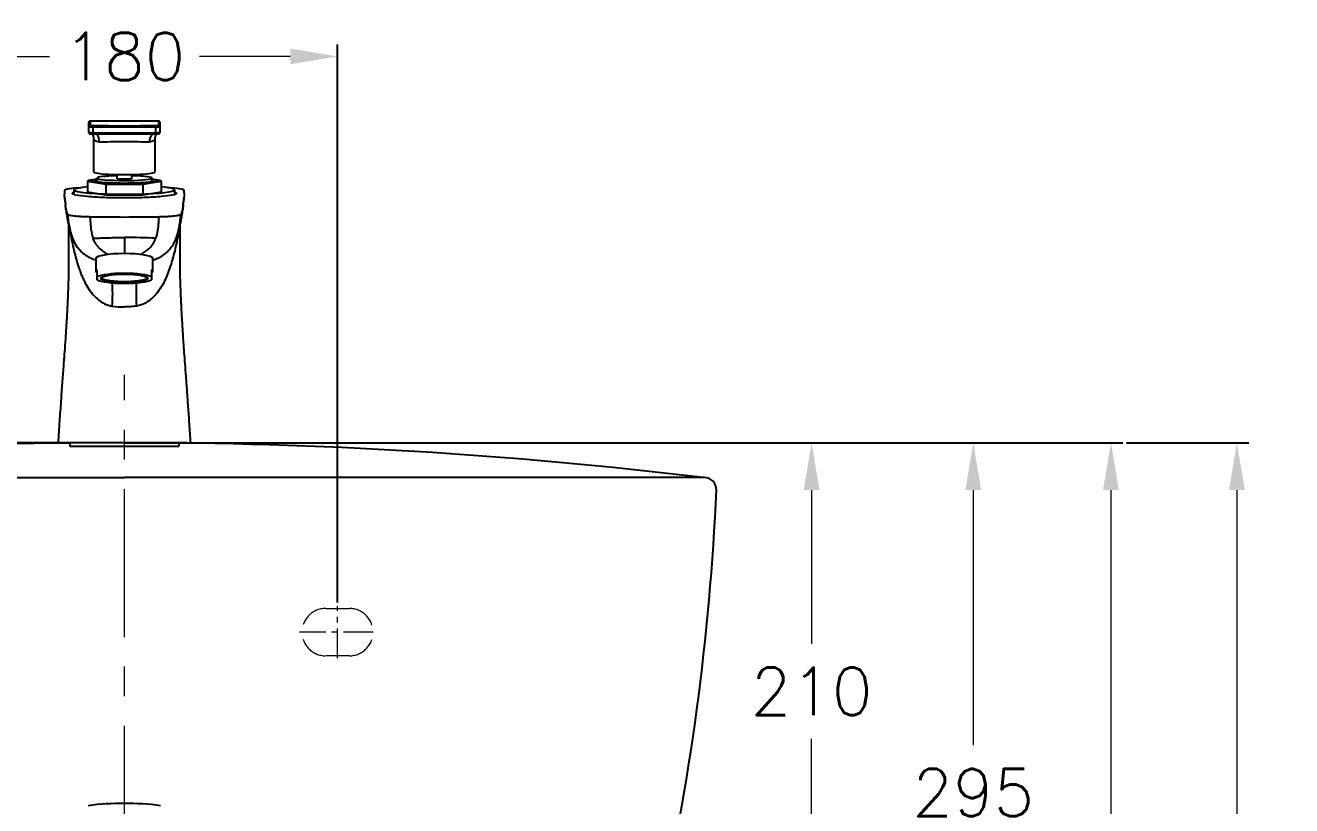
# Model space of a CAD drawing. Header units: inches. Extents: x -7545 to -4445, y -11039 to -8939.
# Drawn here: x -6441 to -5906, y -10193 to -9864 of the extents above; entities that cross this region are included whole.
import ezdxf

# ---------------------------------------------------------------- set-up
doc = ezdxf.new("R2010")
doc.units = ezdxf.units.IN
doc.header["$LTSCALE"] = 50
doc.header["$MEASUREMENT"] = 0
doc.linetypes.add('CENTER', pattern=[2, 1.25, -0.25, 0.25, -0.25])
doc.linetypes.add('HIDDEN', pattern=[0.375, 0.25, -0.125])
for name, color, linetype in [('1', 1, 'Continuous'), ('3', 3, 'Continuous'), ('30', 7, 'Continuous')]:
    doc.layers.add(name, color=color, linetype=linetype)
doc.styles.get("Standard").update_dxf_attribs({"font": 'txt.shx', "bigfont": 'whgtxt.shx'})
doc.dimstyles.get("Standard").update_dxf_attribs({"dimtxt": 20, "dimasz": 20, "dimexe": 5, "dimexo": 1.5, "dimgap": 10, "dimtad": 0, "dimtoh": 1, "dimdec": 0, "dimzin": 0, "dimdsep": 46, "dimtxsty": 'Standard', "dimcen": 0, "dimclrd": 3, "dimclre": 3, "dimclrt": 2, "dimadec": 0, "dimazin": 3, "dimtfac": 1, "dimtdec": 0, "dimtofl": 0, "dimtmove": 0, "dimatfit": 3, "dimfxl": 0, "dimtolj": 1, "dimtzin": 0, "dimlwd": 0, "dimlwe": 25, "dimarcsym": 0})

# ---------------------------------------------------------------- blocks, each defined once
blk = doc.blocks.new('*D17')
at = {"color": 3, "linetype": 'Continuous', "lineweight": 25}
for p, q in [((-6397.69, -10039.89), (-6103.99, -10039.89)), ((-6362.69, -10249.89), (-6103.99, -10249.89))]:
    blk.add_line(p, q, dxfattribs=at)
at = {"color": 3, "linetype": 'Continuous', "lineweight": 0}
for p, q in [((-6108.99, -10059.89), (-6108.99, -10124.89)), ((-6108.99, -10229.89), (-6108.99, -10164.89))]:
    blk.add_line(p, q, dxfattribs=at)
at = {"color": 3}
for points in [[(-6112.33, -10059.89), (-6105.66, -10059.89), (-6108.99, -10039.89)], [(-6112.33, -10229.89), (-6105.66, -10229.89), (-6108.99, -10249.89)]]:
    blk.add_solid(points, dxfattribs=at)
at = {"layer": 'DEFPOINTS', "color": 0}
for p in [(-6399.19, -10039.89), (-6364.19, -10249.89), (-6108.99, -10249.89)]:
    blk.add_point(p, dxfattribs=at)
at = {"color": 2, "insert": (-6108.99, -10144.89), "char_height": 20, "attachment_point": 5}
blk.add_mtext('\\A1;210', dxfattribs=at)
blk = doc.blocks.new('*D19')
at = {"color": 3, "linetype": 'Continuous', "lineweight": 25}
for p, q in [((-6400.76, -10039.89), (-6760.04, -10039.89)), ((-6568.23, -10419.88), (-6760.04, -10419.88))]:
    blk.add_line(p, q, dxfattribs=at)
at = {"color": 3, "linetype": 'Continuous', "lineweight": 0}
for p, q in [((-6755.04, -10059.89), (-6755.04, -10209.89)), ((-6755.04, -10399.88), (-6755.04, -10249.89))]:
    blk.add_line(p, q, dxfattribs=at)
at = {"color": 3}
for points in [[(-6758.38, -10059.89), (-6751.71, -10059.89), (-6755.04, -10039.89)], [(-6758.38, -10399.88), (-6751.71, -10399.88), (-6755.04, -10419.88)]]:
    blk.add_solid(points, dxfattribs=at)
at = {"layer": 'DEFPOINTS', "color": 0}
for p in [(-6399.26, -10039.89), (-6755.04, -10419.88), (-6566.73, -10419.88)]:
    blk.add_point(p, dxfattribs=at)
at = {"color": 2, "insert": (-6755.04, -10229.89), "char_height": 20, "attachment_point": 5}
blk.add_mtext('\\A1;380', dxfattribs=at)
blk = doc.blocks.new('*D21')
at = {"color": 3, "linetype": 'Continuous', "lineweight": 25}
for p, q in [((-5976.04, -10039.89), (-5924.35, -10039.89)), ((-5976.04, -10800.24), (-5924.35, -10800.24))]:
    blk.add_line(p, q, dxfattribs=at)
at = {"color": 3, "linetype": 'Continuous', "lineweight": 0}
for p, q in [((-5929.35, -10059.89), (-5929.35, -10376.68)), ((-5929.35, -10780.24), (-5929.35, -10416.68))]:
    blk.add_line(p, q, dxfattribs=at)
at = {"color": 3}
for points in [[(-5932.68, -10059.89), (-5926.02, -10059.89), (-5929.35, -10039.89)], [(-5932.68, -10780.24), (-5926.02, -10780.24), (-5929.35, -10800.24)]]:
    blk.add_solid(points, dxfattribs=at)
at = {"layer": 'DEFPOINTS', "color": 0}
for p in [(-5977.54, -10039.89), (-5977.54, -10800.24), (-5929.35, -10800.24)]:
    blk.add_point(p, dxfattribs=at)
at = {"color": 2, "insert": (-5929.35, -10396.68), "char_height": 20, "attachment_point": 5}
blk.add_mtext('\\A1;760', dxfattribs=at)
blk = doc.blocks.new('*D22')
at = {"color": 3, "linetype": 'Continuous', "lineweight": 25}
for p, q in [((-6397.69, -10039.89), (-5977.54, -10039.89)), ((-6372.95, -10395.32), (-5977.54, -10395.32))]:
    blk.add_line(p, q, dxfattribs=at)
at = {"color": 3, "linetype": 'Continuous', "lineweight": 0}
for p, q in [((-5982.54, -10059.89), (-5982.54, -10217.61)), ((-5982.54, -10375.32), (-5982.54, -10257.61))]:
    blk.add_line(p, q, dxfattribs=at)
at = {"color": 3}
for points in [[(-5985.87, -10059.89), (-5979.2, -10059.89), (-5982.54, -10039.89)], [(-5985.87, -10375.32), (-5979.2, -10375.32), (-5982.54, -10395.32)]]:
    blk.add_solid(points, dxfattribs=at)
at = {"layer": 'DEFPOINTS', "color": 0}
for p in [(-6399.19, -10039.89), (-6374.45, -10395.32), (-5982.54, -10395.32)]:
    blk.add_point(p, dxfattribs=at)
at = {"color": 2, "insert": (-5982.54, -10237.61), "char_height": 20, "attachment_point": 5}
blk.add_mtext('\\A1;355', dxfattribs=at)
blk = doc.blocks.new('*D24')
at = {"color": 3, "linetype": 'Continuous', "lineweight": 25}
for p, q in [((-6397.74, -10039.89), (-6035.69, -10039.89)), ((-6287.76, -10335.39), (-6035.69, -10335.39))]:
    blk.add_line(p, q, dxfattribs=at)
at = {"color": 3, "linetype": 'Continuous', "lineweight": 0}
for p, q in [((-6040.69, -10059.89), (-6040.69, -10167.64)), ((-6040.69, -10315.39), (-6040.69, -10207.64))]:
    blk.add_line(p, q, dxfattribs=at)
at = {"color": 3}
for points in [[(-6044.02, -10059.89), (-6037.36, -10059.89), (-6040.69, -10039.89)], [(-6044.02, -10315.39), (-6037.36, -10315.39), (-6040.69, -10335.39)]]:
    blk.add_solid(points, dxfattribs=at)
at = {"layer": 'DEFPOINTS', "color": 0}
for p in [(-6399.24, -10039.89), (-6289.26, -10335.39), (-6040.69, -10335.39)]:
    blk.add_point(p, dxfattribs=at)
at = {"color": 2, "insert": (-6040.69, -10187.64), "char_height": 20, "attachment_point": 5}
blk.add_mtext('\\A1;295', dxfattribs=at)
blk = doc.blocks.new('*D26')
at = {"color": 3, "linetype": 'Continuous', "lineweight": 25}
for p, q in [((-6489.23, -10107.39), (-6489.23, -9871.76)), ((-6309.23, -10107.39), (-6309.23, -9871.76))]:
    blk.add_line(p, q, dxfattribs=at)
at = {"color": 3, "linetype": 'Continuous', "lineweight": 0}
for p, q in [((-6469.23, -9876.76), (-6430.89, -9876.76)), ((-6329.23, -9876.76), (-6367.56, -9876.76))]:
    blk.add_line(p, q, dxfattribs=at)
at = {"color": 3}
for points in [[(-6469.23, -9873.43), (-6469.23, -9880.09), (-6489.23, -9876.76)], [(-6329.23, -9873.43), (-6329.23, -9880.09), (-6309.23, -9876.76)]]:
    blk.add_solid(points, dxfattribs=at)
at = {"layer": 'DEFPOINTS', "color": 0}
for p in [(-6309.23, -9876.76), (-6489.23, -10108.89), (-6309.23, -10108.89)]:
    blk.add_point(p, dxfattribs=at)
at = {"color": 2, "insert": (-6399.23, -9876.76), "char_height": 20, "attachment_point": 5}
blk.add_mtext('\\A1;180', dxfattribs=at)
blk = doc.blocks.new('*D27')
at = {"color": 3, "linetype": 'Continuous', "lineweight": 0}
for p, q in [((-6685.46, -10019.89), (-6685.46, -9999.89)), ((-6685.46, -10139.89), (-6685.46, -10159.89))]:
    blk.add_line(p, q, dxfattribs=at)
at = {"color": 3, "linetype": 'Continuous', "lineweight": 25}
for p, q in [((-6400.69, -10039.89), (-6690.46, -10039.89)), ((-6505.73, -10119.89), (-6690.46, -10119.89))]:
    blk.add_line(p, q, dxfattribs=at)
at = {"color": 3}
for points in [[(-6688.79, -10019.89), (-6682.12, -10019.89), (-6685.46, -10039.89)], [(-6688.79, -10139.89), (-6682.12, -10139.89), (-6685.46, -10119.89)]]:
    blk.add_solid(points, dxfattribs=at)
at = {"layer": 'DEFPOINTS', "color": 0}
for p in [(-6399.19, -10039.89), (-6685.46, -10119.89), (-6504.23, -10119.89)]:
    blk.add_point(p, dxfattribs=at)
at = {"color": 2, "insert": (-6685.46, -10079.89), "char_height": 20, "attachment_point": 5}
blk.add_mtext('\\A1;80', dxfattribs=at)

msp = doc.modelspace()

# ---------------------------------------------------------------- linework, layer by layer
at = {"ltscale": 0.5}
for p, q in [((-6372.78, -10039.89), (-6425.74, -10039.89)), ((-6422.33, -10039.89), (-6422.33, -10041.37)), ((-6376.19, -10039.89), (-6422.33, -10039.89)), ((-6376.19, -10039.89), (-6376.19, -10041.37))]:
    msp.add_line(p, q, dxfattribs=at)
at = {"color": 7, "linetype": 'HIDDEN'}
msp.add_line((-6416.74, -10039.89), (-6416.74, -10039.89), dxfattribs=at)
msp.add_arc((-6154.2, -10059.64), 5, 357.5215, 90)
at = {"layer": '1', "color": 7, "linetype": 'Continuous'}
for p, q in [((-6414.26, -9906.42), (-6414.26, -9904.67)), ((-6413.76, -9904.17), (-6413.76, -9905.92)), ((-6384.76, -9905.92), (-6384.76, -9904.17)), ((-6384.26, -9904.67), (-6384.26, -9906.42)), ((-6414.26, -9908.92), (-6414.26, -9906.42)), ((-6412.59, -9906.47), (-6412.59, -9908.97)), ((-6385.94, -9908.97), (-6385.94, -9906.47)), ((-6384.26, -9906.42), (-6384.26, -9908.92)), ((-6412.26, -9911.78), (-6412.26, -9925.54)), ((-6386.26, -9925.54), (-6386.26, -9911.77)), ((-6402.36, -9928.43), (-6402.36, -9926.64)), ((-6396.16, -9928.43), (-6396.16, -9926.64)), ((-6407.06, -9930.82), (-6414.85, -9929.64)), ((-6414.85, -9929.64), (-6414.85, -9934.13)), ((-6410.91, -9928.63), (-6414.37, -9929.15)), ((-6410.91, -9928.64), (-6414.27, -9929.15)), ((-6414.27, -9929.15), (-6406.77, -9930.28)), ((-6410.91, -9928.15), (-6410.91, -9929.49)), ((-6391.47, -9930.82), (-6407.06, -9930.82)), ((-6407.06, -9930.82), (-6407.06, -9935.3)), ((-6406.77, -9930.28), (-6391.76, -9930.28)), ((-6402.36, -9928.43), (-6396.16, -9928.43)), ((-6391.76, -9930.28), (-6384.25, -9929.15)), ((-6383.68, -9929.64), (-6391.47, -9930.82)), ((-6391.47, -9930.82), (-6391.47, -9935.3)), ((-6387.61, -9929.49), (-6387.61, -9928.15)), ((-6384.15, -9929.15), (-6387.61, -9928.63)), ((-6384.25, -9929.15), (-6387.61, -9928.64)), ((-6383.68, -9929.64), (-6383.68, -9934.13)), ((-6420.56, -9933.13), (-6420.56, -9935.09)), ((-6407.06, -9935.3), (-6414.85, -9934.13)), ((-6391.47, -9935.3), (-6407.06, -9935.3)), ((-6383.68, -9934.13), (-6391.47, -9935.3)), ((-6377.96, -9935.09), (-6377.96, -9933.13)), ((-6399.26, -9953.24), (-6399.26, -9960.02)), ((-6411.26, -9962.11), (-6411.26, -9967.53)), ((-6387.26, -9967.53), (-6387.26, -9962.11)), ((-6410.76, -9969.88), (-6410.76, -9966.93)), ((-6410.76, -9971.07), (-6410.76, -9969.88)), ((-6408.76, -9969.94), (-6408.76, -9970.29)), ((-6389.76, -9970.29), (-6389.76, -9969.94)), ((-6387.76, -9966.93), (-6387.76, -9969.88)), ((-6387.76, -9969.88), (-6387.76, -9971.07)), ((-6422.33, -10041.37), (-6376.19, -10041.37))]:
    msp.add_line(p, q, dxfattribs=at)
at = {"layer": '1', "color": 1, "linetype": 'CENTER', "lineweight": 0}
msp.add_line((-6399.23, -10521.95), (-6399.23, -10011.23), dxfattribs=at)
at = {"layer": '1', "color": 7, "linetype": 'ByBlock'}
for p in [(-6644.26, -10054.64), (-6154.2, -10054.64)]:
    msp.add_line(p, (-6399.23, -10054.64), dxfattribs=at)
at = {"layer": '1', "color": 1, "linetype": 'CENTER', "lineweight": 0, "ltscale": 0.2}
for p, q in [((-6309.23, -10130.89), (-6309.23, -10108.89)), ((-6294.23, -10119.89), (-6325.23, -10119.89))]:
    msp.add_line(p, q, dxfattribs=at)
at = {"layer": '1', "color": 7, "linetype": 'HIDDEN', "lineweight": 0}
msp.add_lwpolyline([(-6314.23, -10129.89, -1), (-6314.23, -10109.89), (-6304.23, -10109.89, -1), (-6304.23, -10129.89)], format="xyb", close=True, dxfattribs=at)
at = {"layer": '1', "color": 7, "linetype": 'ByBlock'}
for centre, radius, start, end in [((-6399.22, -12073.86), 2033.97, 90.00028, 96.90418), ((-6399.24, -12073.86), 2033.97, 83.09582, 89.99972), ((-7168.21, -10015.75), 1019.97, 336.65773, 357.52148)]:
    msp.add_arc(centre, radius, start, end, dxfattribs=at)
at = {"layer": '1', "color": 7, "linetype": 'Continuous'}
for centre, major_axis, ratio, start_param, end_param in [((-6413.76, -9904.67), (0.5, 0), 0.999848, 1.570796, 3.141593), ((-6413.76, -9906.42), (0.5, 0), 0.999848, 1.570796, 3.141593), ((-6411.26, -9904.17), (-2.5, 0), 0.017452, 5.171113, 6.283185), ((-6411.26, -9905.92), (-2.5, 0), 0.017452, 0, 0.265055), ((-6411.26, -9905.92), (-2.5, 0), 0.017452, 0.265055, 1.112072), ((-6412.37, -9906.46), (0.004, 0.5), 0.442737, 0.019465, 1.590262), ((-6399.26, -9904.59), (-29.6, 0), 0.017452, 4.253665, 5.171113), ((-6399.26, -9905.5), (-29.6, 0), 0.017452, 1.112072, 2.02952), ((-6387.26, -9904.17), (-2.5, 0), 0.017452, 3.919314, 4.253665), ((-6387.26, -9905.92), (-2.5, 0), 0.017452, 2.02952, 2.733358), ((-6386.16, -9906.46), (-0.004, 0.5), 0.442737, 4.692924, 6.26372), ((-6387.26, -9904.17), (-2.5, 0), 0.017452, 3.141593, 3.919313), ((-6387.26, -9905.92), (-2.5, 0), 0.017452, 2.733358, 3.141593), ((-6384.76, -9904.67), (0.5, 0), 0.999848, 0, 1.570796), ((-6384.76, -9906.42), (0.5, 0), 0.999848, 0, 1.570796), ((-6411.26, -9906.42), (3, 0), 0.017452, 3.141593, 4.253665), ((-6411.26, -9908.92), (-3, 0), 0.017452, 0, 1.112072), ((-6411.26, -9909.42), (2.5, 0), 0.017452, 3.834987, 4.253665), ((-6399.26, -9906), (30.1, 0), 0.017452, 4.253665, 5.171113), ((-6399.26, -9908.5), (-30.1, 0), 0.017452, 1.112072, 2.02952), ((-6412.37, -9908.96), (0.004, 0.5), 0.442737, 1.590262, 3.161058), ((-6399.26, -9909), (29.6, 0), 0.017452, 4.253665, 5.171113), ((-6413.76, -9913.19), (-0.12, -5), 0.806122, 1.641637, 2.430357), ((-6384.76, -9913.19), (0.12, -5), 0.806122, 3.852828, 4.641548), ((-6386.16, -9908.96), (-0.004, 0.5), 0.442737, 3.122127, 4.692924), ((-6387.26, -9909.42), (2.5, 0), 0.017452, 5.171113, 5.500686), ((-6387.26, -9906.42), (3, 0), 0.017452, 5.171113, 6.283185), ((-6387.26, -9908.92), (-3, 0), 0.017452, 2.02952, 3.141593), ((-6399.26, -9913.01), (13, 0), 0.009298, 0.634184, 2.507409), ((-6399.26, -9925.54), (-13, 0), 0.087156, 0, 3.141593), ((-6399.26, -9928.15), (-11.65, 0), 0.087156, 4.981682, 6.283185), ((-6399.26, -9928.15), (-11.65, 0), 0.087156, 1.570796, 4.443096), ((-6399.26, -9933.13), (21.3, 0), 0.087156, 2.39193, 6.283185), ((-6414.27, -9929.64), (0.577, 0), 0.86273, 1.570796, 3.141593), ((-6399.26, -9929.15), (12.3, 0), 0.087156, 2.815063, 6.283185), ((-6399.26, -9929.45), (-12, 0), 0.087156, 6.040988, 6.228796), ((-6399.26, -9928.15), (-11.65, 0), 0.087156, 0, 1.570796), ((-6406.77, -9930.78), (0.037, 0.5), 0.572989, 0.130245, 1.701041), ((-6391.76, -9930.78), (-0.037, 0.5), 0.572989, 4.582144, 6.15294), ((-6399.26, -9929.15), (12.3, 0), 0.087156, 0, 0.326529), ((-6399.26, -9929.45), (-12, 0), 0.087156, 3.195982, 3.38379), ((-6384.25, -9929.64), (0.577, 0), 0.86273, 0, 1.570796), ((-6399.26, -9933.13), (21.3, 0), 0.087156, 0, 0.749663), ((-6399.26, -9962.11), (-12, 0), 0.173648, 4.712389, 6.283185), ((-6399.26, -9962.11), (-12, 0), 0.173648, 3.141593, 4.712389), ((-6399.26, -9967.53), (12, 0), 0.173648, 2.851906, 3.43128), ((-6399.26, -9970.48), (-12, 0), 0.173648, 3.43128, 5.993498), ((-6399.26, -9967.53), (12, 0), 0.173648, 5.993498, 6.572872), ((-6399.26, -9970.48), (-12, 0), 0.173648, 0.289687, 2.851906), ((-6408.94, -9983.67), (1.64, 21.44), 0.207191, 4.797039, 5.283559), ((-6389.59, -9983.67), (-1.64, 21.44), 0.207191, 0.999627, 1.486147)]:
    msp.add_ellipse(centre, major_axis=major_axis, ratio=ratio, start_param=start_param, end_param=end_param, dxfattribs=at)
msp.add_ellipse((-6399.26, -9970.48), major_axis=(-10, 0), ratio=0.173648, dxfattribs=at)
for points, knots in [([(-6412.38, -9904.13), (-6412.48, -9904.13), (-6412.79, -9904.13), (-6413.23, -9904.14), (-6413.61, -9904.15), (-6413.74, -9904.16), (-6413.86, -9904.17), (-6413.96, -9904.2), (-6414.06, -9904.26), (-6414.17, -9904.35), (-6414.25, -9904.5), (-6414.26, -9904.61), (-6414.26, -9904.67)], [0, 0, 0, 0, 0.108226, 0.316181, 0.52549, 0.739768, 0.793572, 0.819277, 0.855693, 0.89949, 0.950319, 1, 1, 1, 1]), ([(-6384.26, -9904.67), (-6384.26, -9904.6), (-6384.29, -9904.49), (-6384.36, -9904.36), (-6384.45, -9904.27), (-6384.54, -9904.21), (-6384.61, -9904.19), (-6384.66, -9904.17), (-6384.71, -9904.17), (-6384.77, -9904.16), (-6384.89, -9904.15), (-6385.12, -9904.14), (-6385.38, -9904.14), (-6385.49, -9904.14)], [0, 0, 0, 0, 0.074842, 0.134006, 0.183608, 0.225831, 0.26003, 0.288049, 0.320705, 0.37932, 0.552306, 0.821668, 1, 1, 1, 1]), ([(-6414.26, -9908.92), (-6414.26, -9908.98), (-6414.24, -9909.09), (-6414.16, -9909.23), (-6414.08, -9909.32), (-6413.99, -9909.37), (-6413.92, -9909.4), (-6413.87, -9909.41), (-6413.82, -9909.42), (-6413.76, -9909.43), (-6413.64, -9909.43), (-6413.45, -9909.44), (-6413.24, -9909.45), (-6413.18, -9909.45)], [0, 0, 0, 0, 0.081689, 0.146265, 0.200405, 0.24649, 0.283818, 0.3144, 0.350044, 0.414021, 0.602832, 0.896836, 1, 1, 1, 1]), ([(-6412.83, -9909.45), (-6412.74, -9909.61), (-6412.56, -9910), (-6412.36, -9910.68), (-6412.26, -9911.3), (-6412.27, -9911.68), (-6412.28, -9911.78)], [0, 0, 0, 0, 0.23028, 0.538782, 0.874549, 1, 1, 1, 1]), ([(-6386.25, -9911.77), (-6386.26, -9911.67), (-6386.27, -9911.34), (-6386.18, -9910.8), (-6386.02, -9910.16), (-6385.84, -9909.72), (-6385.73, -9909.5), (-6385.7, -9909.45)], [0, 0, 0, 0, 0.112512, 0.408135, 0.679944, 0.928861, 1, 1, 1, 1]), ([(-6385.5, -9909.45), (-6385.44, -9909.45), (-6385.21, -9909.45), (-6384.92, -9909.44), (-6384.78, -9909.43), (-6384.67, -9909.41), (-6384.57, -9909.38), (-6384.47, -9909.33), (-6384.36, -9909.23), (-6384.28, -9909.09), (-6384.26, -9908.98), (-6384.26, -9908.92)], [0, 0, 0, 0, 0.092607, 0.370349, 0.654685, 0.72608, 0.76019, 0.808512, 0.866628, 0.934075, 1, 1, 1, 1]), ([(-6409.74, -9912.93), (-6410.57, -9912.95), (-6411.21, -9912.61), (-6412.05, -9912), (-6412.26, -9911.74), (-6412.26, -9911.75)], [0, 0, 0, 0, 0.50736, 0.50736, 1, 1, 1, 1]), ([(-6386.26, -9911.75), (-6386.26, -9911.74), (-6386.48, -9912), (-6387.32, -9912.61), (-6387.96, -9912.95), (-6388.79, -9912.93)], [0, 0, 0, 0, 0.492764, 0.492764, 1, 1, 1, 1]), ([(-6424.31, -9933.11), (-6424.27, -9932.9), (-6423.72, -9932.7), (-6421.3, -9932.37), (-6419.56, -9932.25), (-6417.51, -9932.19)], [0, 0, 0, 0, 0.518457, 0.518457, 1, 1, 1, 1]), ([(-6380.97, -9932.19), (-6378.94, -9932.25), (-6377.2, -9932.37), (-6374.81, -9932.7), (-6374.26, -9932.9), (-6374.22, -9933.11)], [0, 0, 0, 0, 0.479538, 0.479538, 1, 1, 1, 1]), ([(-6424.01, -9938.74), (-6424.05, -9938.59), (-6424.26, -9937.82), (-6424.5, -9936.42), (-6424.52, -9934.69), (-6424.39, -9933.58), (-6424.31, -9933.11)], [0, 0, 0, 0, 0.075728, 0.411101, 0.746475, 1, 1, 1, 1]), ([(-6424.47, -9936.18), (-6424.41, -9936.93), (-6424.3, -9938.05), (-6424.16, -9939.19), (-6424.1, -9939.57)], [0, 0, 0, 0, 0.67046, 1, 1, 1, 1]), ([(-6377.95, -9934.15), (-6377.5, -9934.3), (-6376.89, -9934.71), (-6378.44, -9935.37), (-6383.29, -9936.01), (-6390.64, -9936.43), (-6399.26, -9936.59), (-6407.89, -9936.43), (-6415.24, -9936.01), (-6420.08, -9935.37), (-6421.64, -9934.71), (-6421.03, -9934.3), (-6420.58, -9934.15)], [0, 0, 0, 0, 0.068268, 0.176201, 0.284134, 0.392067, 0.5, 0.607933, 0.715866, 0.823799, 0.931732, 1, 1, 1, 1]), ([(-6374.22, -9933.11), (-6374.14, -9933.58), (-6374, -9934.69), (-6374.03, -9936.42), (-6374.27, -9937.82), (-6374.47, -9938.59), (-6374.51, -9938.74)], [0, 0, 0, 0, 0.253525, 0.588899, 0.924272, 1, 1, 1, 1]), ([(-6374.43, -9939.6), (-6374.42, -9939.52), (-6374.27, -9938.44), (-6374.15, -9937.34), (-6374.07, -9936.29)], [0, 0, 0, 0, 0.06658, 1, 1, 1, 1]), ([(-6423.11, -9943.57), (-6423.33, -9943.06), (-6423.74, -9941.92), (-6424.01, -9940.66), (-6424.11, -9939.91), (-6424.12, -9939.79)], [0, 0, 0, 0, 0.40612, 0.905778, 1, 1, 1, 1]), ([(-6424.09, -9939.44), (-6424.08, -9939.38), (-6424.06, -9939.32), (-6424.02, -9939.18), (-6424, -9939.06), (-6423.99, -9938.95), (-6423.99, -9938.92)], [0, 0, 0, 0, 0.340221, 0.340221, 0.852893, 1, 1, 1, 1]), ([(-6423.97, -9941.38), (-6423.92, -9941.82), (-6423.81, -9942.66), (-6423.64, -9943.84), (-6423.47, -9944.83), (-6423.32, -9945.6), (-6423.16, -9946.39), (-6422.97, -9947.28), (-6422.74, -9948.27), (-6422.47, -9949.31), (-6422.18, -9950.4), (-6421.8, -9951.66), (-6421.5, -9952.61), (-6421.31, -9953.13), (-6421.29, -9953.18)], [0, 0, 0, 0, 0.110438, 0.210547, 0.292386, 0.355939, 0.401208, 0.479318, 0.568999, 0.645502, 0.739208, 0.852863, 0.986475, 1, 1, 1, 1]), ([(-6413.8, -9944.58), (-6414.13, -9944.57), (-6414.77, -9944.56), (-6416.02, -9944.52), (-6417.5, -9944.45), (-6419.09, -9944.34), (-6420.46, -9944.22), (-6421.57, -9944.07), (-6422.4, -9943.91), (-6422.94, -9943.74), (-6423.09, -9943.63), (-6423.11, -9943.57)], [0, 0, 0, 0, 0.0625, 0.125, 0.25, 0.375001, 0.500001, 0.625002, 0.750002, 0.875003, 1, 1, 1, 1]), ([(-6421.34, -9952.94), (-6421.47, -9952.51), (-6421.72, -9951.68), (-6422.18, -9949.92), (-6422.65, -9947.69), (-6422.97, -9945.4), (-6423.08, -9944.02), (-6423.11, -9943.57)], [0, 0, 0, 0, 0.14272, 0.277459, 0.56627, 0.857684, 1, 1, 1, 1]), ([(-6375.41, -9943.57), (-6375.44, -9943.63), (-6375.59, -9943.74), (-6376.12, -9943.91), (-6376.95, -9944.07), (-6378.07, -9944.22), (-6379.43, -9944.34), (-6381.03, -9944.45), (-6382.51, -9944.52), (-6383.76, -9944.56), (-6384.4, -9944.57), (-6384.73, -9944.58)], [0, 0, 0, 0, 0.124998, 0.249999, 0.374999, 0.499999, 0.625, 0.75, 0.875, 0.9375, 1, 1, 1, 1]), ([(-6377.23, -9953.17), (-6377.16, -9952.97), (-6376.99, -9952.48), (-6376.78, -9951.81), (-6376.6, -9951.21), (-6376.47, -9950.78), (-6376.36, -9950.41), (-6376.26, -9950.05), (-6376.16, -9949.69), (-6376.06, -9949.33), (-6375.97, -9948.97), (-6375.87, -9948.6), (-6375.76, -9948.14), (-6375.61, -9947.51), (-6375.42, -9946.67), (-6375.21, -9945.62), (-6374.98, -9944.36), (-6374.75, -9942.93), (-6374.62, -9941.91), (-6374.56, -9941.39)], [0, 0, 0, 0, 0.055751, 0.13547, 0.18465, 0.221682, 0.255431, 0.288313, 0.32033, 0.351482, 0.381769, 0.411195, 0.445427, 0.496414, 0.564529, 0.64976, 0.752091, 0.871498, 1, 1, 1, 1]), ([(-6377.19, -9952.94), (-6377.16, -9952.85), (-6377.1, -9952.68), (-6376.99, -9952.31), (-6376.8, -9951.64), (-6376.54, -9950.67), (-6376.26, -9949.5), (-6376.02, -9948.33), (-6375.82, -9947.14), (-6375.67, -9946.15), (-6375.58, -9945.36), (-6375.49, -9944.57), (-6375.44, -9943.97), (-6375.41, -9943.57)], [0, 0, 0, 0, 0.02861, 0.059945, 0.122615, 0.247956, 0.373297, 0.498637, 0.623978, 0.749319, 0.811989, 0.874659, 1, 1, 1, 1]), ([(-6374.41, -9939.79), (-6374.42, -9939.91), (-6374.51, -9940.66), (-6374.79, -9941.92), (-6375.2, -9943.06), (-6375.41, -9943.57)], [0, 0, 0, 0, 0.094222, 0.59388, 1, 1, 1, 1]), ([(-6374.54, -9938.92), (-6374.54, -9938.95), (-6374.53, -9939.06), (-6374.5, -9939.18), (-6374.47, -9939.32), (-6374.45, -9939.38), (-6374.44, -9939.44)], [0, 0, 0, 0, 0.147305, 0.660784, 0.660784, 1, 1, 1, 1]), ([(-6422.83, -9947.86), (-6422.83, -9948.93), (-6422.83, -9951.59), (-6422.82, -9955.69), (-6422.81, -9959.98), (-6422.8, -9963.78), (-6422.81, -9967.09), (-6422.87, -9969.89), (-6422.95, -9972.19), (-6423.01, -9974), (-6423.06, -9975.33), (-6423.1, -9976.29), (-6423.13, -9977.05), (-6423.16, -9977.8), (-6423.19, -9978.67), (-6423.25, -9979.86), (-6423.33, -9981.65), (-6423.46, -9984.17), (-6423.64, -9987.5), (-6423.89, -9991.55), (-6424.2, -9996.32), (-6424.58, -10001.82), (-6425.04, -10008.03), (-6425.56, -10014.97), (-6426.12, -10022.63), (-6426.68, -10031.02), (-6427.07, -10036.85), (-6427.26, -10039.89)], [0, 0, 0, 0, 0.034738, 0.086756, 0.133386, 0.174623, 0.210463, 0.240905, 0.265945, 0.285582, 0.299815, 0.309118, 0.317083, 0.324452, 0.333438, 0.345611, 0.36323, 0.391561, 0.427736, 0.471759, 0.523632, 0.58336, 0.650949, 0.726402, 0.809723, 0.90092, 1, 1, 1, 1]), ([(-6422.52, -9948.75), (-6422.39, -9949.62), (-6422.23, -9950.64), (-6421.84, -9952.8), (-6421.62, -9953.96), (-6420.88, -9957.49), (-6420.29, -9959.96), (-6419.59, -9962.43)], [0, 0, 0, 0, 0.245828, 0.245828, 0.497219, 0.497219, 1, 1, 1, 1]), ([(-6413.8, -9944.58), (-6413.77, -9944.97), (-6413.71, -9945.74), (-6413.62, -9947.26), (-6413.46, -9949.15), (-6413.17, -9951.03), (-6412.82, -9952.5), (-6412.59, -9953.22), (-6412.48, -9953.57)], [0, 0, 0, 0, 0.125141, 0.250269, 0.500039, 0.749324, 0.878915, 1, 1, 1, 1]), ([(-6384.73, -9944.58), (-6384.75, -9944.86), (-6384.78, -9945.28), (-6384.82, -9945.85), (-6384.86, -9946.41), (-6384.9, -9947.11), (-6384.97, -9947.94), (-6385.04, -9948.77), (-6385.14, -9949.59), (-6385.24, -9950.28), (-6385.33, -9950.76), (-6385.38, -9951.03), (-6385.42, -9951.23), (-6385.46, -9951.43), (-6385.52, -9951.7), (-6385.63, -9952.17), (-6385.77, -9952.71), (-6385.91, -9953.17), (-6385.99, -9953.41), (-6386.03, -9953.52), (-6386.04, -9953.57)], [0, 0, 0, 0, 0.091545, 0.137318, 0.18309, 0.274635, 0.36618, 0.457725, 0.549271, 0.640816, 0.686588, 0.709474, 0.732361, 0.755247, 0.778133, 0.823906, 0.915451, 0.961223, 0.98411, 1, 1, 1, 1]), ([(-6371.26, -10039.89), (-6371.44, -10037.25), (-6371.77, -10032.18), (-6372.25, -10024.89), (-6372.73, -10018.22), (-6373.18, -10012.17), (-6373.58, -10006.74), (-6373.93, -10001.94), (-6374.23, -9997.76), (-6374.47, -9994.19), (-6374.65, -9991.43), (-6374.77, -9989.36), (-6374.86, -9987.91), (-6374.92, -9986.81), (-6374.97, -9985.93), (-6375.02, -9985.07), (-6375.08, -9984.01), (-6375.15, -9982.64), (-6375.23, -9980.86), (-6375.34, -9978.57), (-6375.46, -9975.68), (-6375.58, -9972.18), (-6375.71, -9968.08), (-6375.73, -9963.36), (-6375.71, -9958.04), (-6375.7, -9952.81), (-6375.7, -9949.35), (-6375.7, -9947.87)], [0, 0, 0, 0, 0.086087, 0.165395, 0.237929, 0.303697, 0.3627, 0.414941, 0.460425, 0.499154, 0.531131, 0.550684, 0.566441, 0.578402, 0.586568, 0.59503, 0.606534, 0.621209, 0.639663, 0.664445, 0.695834, 0.733829, 0.778426, 0.82962, 0.887409, 0.951784, 1, 1, 1, 1]), ([(-6419, -9957.47), (-6419.09, -9957.35), (-6419.61, -9956.65), (-6420.5, -9955.23), (-6421.06, -9953.7), (-6421.34, -9952.94)], [0, 0, 0, 0, 0.098599, 0.553688, 1, 1, 1, 1]), ([(-6421.34, -9952.94), (-6421.34, -9952.94), (-6421.34, -9952.94), (-6421.34, -9952.94), (-6421.34, -9952.94), (-6421.34, -9952.94), (-6421.34, -9952.95), (-6421.34, -9952.95), (-6421.34, -9952.96), (-6421.34, -9952.98), (-6421.33, -9953.03), (-6421.32, -9953.1), (-6421.3, -9953.16), (-6421.29, -9953.19)], [0, 0, 0, 0, 0.001197, 0.002394, 0.004787, 0.009575, 0.019149, 0.038299, 0.076597, 0.153194, 0.306385, 0.612761, 1, 1, 1, 1]), ([(-6421.28, -9953.21), (-6421.04, -9953.94), (-6420.39, -9955.36), (-6419.59, -9956.82), (-6419.01, -9957.46), (-6419, -9957.47)], [0, 0, 0, 0, 0.489812, 0.988642, 1, 1, 1, 1]), ([(-6412.48, -9953.57), (-6411.57, -9953.53), (-6409.76, -9953.45), (-6407.03, -9953.36), (-6404.37, -9953.29), (-6401.79, -9953.25), (-6400.09, -9953.24), (-6399.26, -9953.24)], [0, 0, 0, 0, 0.213571, 0.420827, 0.621286, 0.814487, 1, 1, 1, 1]), ([(-6406.09, -9960.46), (-6406.29, -9960.35), (-6406.71, -9960.11), (-6407.36, -9959.72), (-6408.02, -9959.27), (-6408.66, -9958.79), (-6409.17, -9958.36), (-6409.56, -9958), (-6409.85, -9957.72), (-6410.12, -9957.43), (-6410.39, -9957.13), (-6410.65, -9956.82), (-6410.99, -9956.39), (-6411.38, -9955.84), (-6411.8, -9955.14), (-6412.17, -9954.4), (-6412.38, -9953.87), (-6412.48, -9953.59), (-6412.48, -9953.57)], [0, 0, 0, 0, 0.07144, 0.155272, 0.239104, 0.322936, 0.406768, 0.448684, 0.4906, 0.532517, 0.574433, 0.616349, 0.658265, 0.742097, 0.825929, 0.909761, 0.993593, 1, 1, 1, 1]), ([(-6392.36, -9960.41), (-6392.07, -9960.25), (-6390.57, -9959.4), (-6388.63, -9957.87), (-6387.13, -9955.86), (-6386.43, -9954.59), (-6386.17, -9953.9), (-6386.04, -9953.57)], [0, 0, 0, 0, 0.105835, 0.552131, 0.775261, 0.890128, 1, 1, 1, 1]), ([(-6379.54, -9957.49), (-6379.4, -9957.31), (-6379.06, -9956.85), (-6378.7, -9956.28), (-6378.43, -9955.81), (-6378.25, -9955.5), (-6377.96, -9954.93), (-6377.65, -9954.24), (-6377.41, -9953.61), (-6377.28, -9953.24), (-6377.22, -9953.05), (-6377.19, -9952.95), (-6377.19, -9952.94)], [0, 0, 0, 0, 0.144839, 0.357473, 0.410632, 0.46379, 0.570108, 0.782742, 0.889059, 0.942218, 0.995377, 1, 1, 1, 1]), ([(-6376.13, -9949.59), (-6376.26, -9950.42), (-6376.61, -9952.44), (-6377.23, -9955.56), (-6378.01, -9959), (-6378.61, -9961.22), (-6378.93, -9962.43)], [0, 0, 0, 0, 0.214084, 0.497582, 0.725505, 1, 1, 1, 1]), ([(-6377.19, -9952.94), (-6377.19, -9952.99), (-6377.2, -9953.07), (-6377.22, -9953.15), (-6377.23, -9953.17)], [0, 0, 0, 0, 0.664913, 1, 1, 1, 1]), ([(-6417.88, -9958.78), (-6417.91, -9958.75), (-6418.29, -9958.35), (-6418.66, -9957.91), (-6419, -9957.47)], [0, 0, 0, 0, 0.078172, 1, 1, 1, 1]), ([(-6418.07, -9958.55), (-6417.96, -9958.69), (-6417.48, -9959.22), (-6416.62, -9959.96), (-6415.43, -9960.85), (-6414, -9961.68), (-6412.59, -9962.31), (-6411.65, -9962.62), (-6411.27, -9962.73)], [0, 0, 0, 0, 0.067911, 0.281962, 0.496438, 0.699119, 0.880359, 1, 1, 1, 1]), ([(-6387.26, -9962.72), (-6387.12, -9962.68), (-6386.52, -9962.5), (-6385.45, -9962.11), (-6384.12, -9961.46), (-6382.88, -9960.7), (-6381.82, -9959.88), (-6381.1, -9959.28), (-6380.73, -9958.86), (-6380.69, -9958.81)], [0, 0, 0, 0, 0.049502, 0.207934, 0.37258, 0.551752, 0.752994, 0.973255, 1, 1, 1, 1]), ([(-6380.69, -9958.82), (-6380.58, -9958.71), (-6380.25, -9958.37), (-6379.87, -9957.92), (-6379.6, -9957.57), (-6379.54, -9957.49)], [0, 0, 0, 0, 0.279967, 0.825927, 1, 1, 1, 1]), ([(-6379.53, -9957.47), (-6379.52, -9957.46), (-6379.46, -9957.4), (-6379.41, -9957.33), (-6379.37, -9957.28)], [0, 0, 0, 0, 0.227445, 1, 1, 1, 1]), ([(-6419.59, -9962.43), (-6419.24, -9963.7), (-6418.85, -9964.89), (-6418.22, -9966.76), (-6418.01, -9967.38), (-6417.56, -9968.57), (-6417.33, -9969.14), (-6416.86, -9970.28), (-6416.61, -9970.83), (-6416.11, -9971.88), (-6415.84, -9972.39), (-6415.02, -9973.87), (-6414.43, -9974.81), (-6413.15, -9976.57), (-6412.46, -9977.38), (-6411.03, -9978.85), (-6410.27, -9979.52), (-6408.69, -9980.65), (-6407.87, -9981.11), (-6406.62, -9981.65), (-6406.2, -9981.8), (-6405.31, -9982.04), (-6404.85, -9982.14), (-6404.38, -9982.2)], [0, 0, 0, 0, 0.125, 0.125, 0.1875, 0.1875, 0.25, 0.25, 0.3125, 0.3125, 0.375, 0.375, 0.5, 0.5, 0.625, 0.625, 0.75, 0.75, 0.875, 0.875, 0.9375, 0.9375, 1, 1, 1, 1]), ([(-6378.93, -9962.43), (-6379.25, -9963.47), (-6379.87, -9965.55), (-6380.96, -9968.63), (-6382.23, -9971.62), (-6383.83, -9974.48), (-6385.74, -9977.11), (-6387.85, -9979.24), (-6389.98, -9980.77), (-6392.02, -9981.78), (-6393.46, -9982.06), (-6394.15, -9982.2)], [0, 0, 0, 0, 0.124898, 0.249498, 0.373783, 0.498536, 0.628587, 0.748541, 0.840384, 0.923417, 1, 1, 1, 1]), ([(-6389.76, -9970.29), (-6389.76, -9970.72), (-6390.79, -9971.15), (-6394.31, -9971.76), (-6396.78, -9971.94), (-6401.75, -9971.94), (-6404.22, -9971.76), (-6407.74, -9971.15), (-6408.76, -9970.72), (-6408.76, -9970.1), (-6408.57, -9969.91), (-6408.21, -9969.73)], [0, 0, 0, 0, 0.22553, 0.22553, 0.45106, 0.45106, 0.67659, 0.67659, 0.90212, 0.90212, 1, 1, 1, 1]), ([(-6394.15, -9982.2), (-6395, -9982.3), (-6396.69, -9982.49), (-6398.41, -9982.52), (-6399.26, -9982.53)], [0, 0, 0, 0, 0.505798, 1, 1, 1, 1]), ([(-6399.26, -10039.89), (-6400.15, -10039.89), (-6401.03, -10039.89), (-6402.79, -10039.89), (-6403.88, -10039.89), (-6405.18, -10039.89), (-6406.04, -10039.89), (-6407.53, -10039.89), (-6409.62, -10039.89), (-6412.04, -10039.89), (-6414.34, -10039.89), (-6416.51, -10039.89), (-6418.53, -10039.89), (-6420.37, -10039.89), (-6422.58, -10039.89), (-6424.38, -10039.89), (-6425.73, -10039.89), (-6426.37, -10039.89), (-6426.75, -10039.89), (-6427.06, -10039.89), (-6427.19, -10039.89), (-6427.23, -10039.89)], [0, 0, 0, 0, 0.062508, 0.062508, 0.125016, 0.140643, 0.15627, 0.187523, 0.250031, 0.312539, 0.375047, 0.437555, 0.500062, 0.56257, 0.625078, 0.750094, 0.812602, 0.875109, 0.906363, 0.937617, 1, 1, 1, 1]), ([(-6399.26, -10039.89), (-6398.38, -10039.89), (-6397.5, -10039.89), (-6395.74, -10039.89), (-6394.65, -10039.89), (-6393.35, -10039.89), (-6392.49, -10039.89), (-6390.99, -10039.89), (-6388.9, -10039.89), (-6386.49, -10039.89), (-6384.19, -10039.89), (-6382.02, -10039.89), (-6380, -10039.89), (-6378.16, -10039.89), (-6375.95, -10039.89), (-6374.15, -10039.89), (-6372.8, -10039.89), (-6372.16, -10039.89), (-6371.77, -10039.89), (-6371.47, -10039.89), (-6371.34, -10039.89), (-6371.3, -10039.89), (-6371.3, -10039.89)], [0, 0, 0, 0, 0.062496, 0.062496, 0.124992, 0.140616, 0.15624, 0.187488, 0.249984, 0.31248, 0.374977, 0.437473, 0.499969, 0.562465, 0.624961, 0.749953, 0.812449, 0.874945, 0.906193, 0.937441, 0.999938, 1, 1, 1, 1])]:
    msp.add_open_spline(points, degree=3, knots=knots, dxfattribs=at)
for points, degree in [([(-6420.66, -9934.94), (-6420.7, -9934.97), (-6420.72, -9935), (-6420.74, -9935.03)], 3), ([(-6377.76, -9935.11), (-6377.76, -9935.03), (-6377.82, -9934.95), (-6377.95, -9934.87)], 3), ([(-6374.06, -9936.25), (-6374.06, -9936.22), (-6374.06, -9936.2), (-6374.06, -9936.18)], 3), ([(-6424.12, -9939.79), (-6424.13, -9939.75), (-6424.13, -9939.7), (-6424.12, -9939.65)], 3), ([(-6423.97, -9941.38), (-6424.03, -9940.85), (-6424.08, -9940.32), (-6424.12, -9939.79)], 3), ([(-6374.56, -9941.38), (-6374.46, -9940.52), (-6374.4, -9939.65)], 2), ([(-6374.55, -9941.33), (-6374.5, -9940.81), (-6374.45, -9940.3), (-6374.41, -9939.79)], 3), ([(-6374.4, -9939.65), (-6374.4, -9939.7), (-6374.4, -9939.75), (-6374.41, -9939.79)], 3), ([(-6399.26, -9944.72), (-6404.17, -9944.72), (-6409.02, -9944.67), (-6413.8, -9944.58)], 3), ([(-6384.73, -9944.58), (-6389.51, -9944.67), (-6394.36, -9944.72), (-6399.26, -9944.72)], 3), ([(-6421.29, -9953.19), (-6421.29, -9953.2), (-6421.28, -9953.22), (-6421.28, -9953.23)], 3), ([(-6386.04, -9953.57), (-6390.31, -9953.37), (-6394.73, -9953.24), (-6399.26, -9953.24)], 3), ([(-6378.05, -9955.11), (-6377.74, -9954.48), (-6377.46, -9953.86), (-6377.24, -9953.21)], 3), ([(-6377.23, -9953.17), (-6377.23, -9953.19), (-6377.24, -9953.2), (-6377.24, -9953.22)], 3), ([(-6418.77, -9957.78), (-6418.07, -9958.55)], 1), ([(-6390.47, -9969.67), (-6390.01, -9969.86), (-6389.76, -9970.07), (-6389.76, -9970.29)], 3), ([(-6404.38, -9982.2), (-6402.68, -9982.42), (-6400.98, -9982.53), (-6399.26, -9982.53)], 3)]:
    msp.add_open_spline(points, degree=degree, dxfattribs=at)
at = {"layer": '3'}
for start, end in [(90, 97.3204), (82.6796, 90)]:
    msp.add_arc((-6399.23, -10312.2), 120, start, end, dxfattribs=at)
at = {"layer": '30', "color": 7, "linetype": 'Continuous'}
msp.add_line((-6384.05, -10039.89), (-6414.48, -10039.89), dxfattribs=at)

# ---------------------------------------------------------------- dimensions: what is measured, and where the dimension line sits
dim = msp.add_linear_dim(base=(-6309.23, -9876.76), p1=(-6489.23, -10108.89), p2=(-6309.23, -10108.89), dimstyle='Standard', override={"dimarcsym": 1})
dim.commit()
dim.dimension.update_dxf_attribs({"geometry": '*D26', "text_midpoint": (-6399.23, -9876.76)})
for base, p1, p2, picture, middle in [((-6685.46, -10119.89), (-6399.19, -10039.89), (-6504.23, -10119.89), '*D27', (-6685.46, -10079.89)), ((-6755.04, -10419.88), (-6399.26, -10039.89), (-6566.73, -10419.88), '*D19', (-6755.04, -10229.89)), ((-5982.54, -10395.32), (-6399.19, -10039.89), (-6374.45, -10395.32), '*D22', (-5982.54, -10237.61)), ((-5929.35, -10800.24), (-5977.54, -10039.89), (-5977.54, -10800.24), '*D21', (-5929.35, -10396.68))]:
    dim = msp.add_linear_dim(base=base, p1=p1, p2=p2, angle=90, dimstyle='Standard', override={"dimtih": 1, "dimarcsym": 1})
    dim.commit()
    dim.dimension.update_dxf_attribs({"geometry": picture, "text_midpoint": middle, "dimtype": 160})
dim = msp.add_linear_dim(base=(-6040.69, -10335.39), p1=(-6399.24, -10039.89), p2=(-6289.26, -10335.39), angle=90, text='295', dimstyle='Standard', override={"dimtih": 1, "dimarcsym": 1})
dim.commit()
dim.dimension.update_dxf_attribs({"geometry": '*D24', "text_midpoint": (-6040.69, -10187.64)})
dim = msp.add_linear_dim(base=(-6108.99, -10249.89), p1=(-6399.19, -10039.89), p2=(-6364.19, -10249.89), angle=90, dimstyle='Standard', override={"dimtih": 1, "dimarcsym": 1})
dim.commit()
dim.dimension.update_dxf_attribs({"geometry": '*D17', "text_midpoint": (-6108.99, -10144.89)})

doc.saveas('drawing.dxf')
